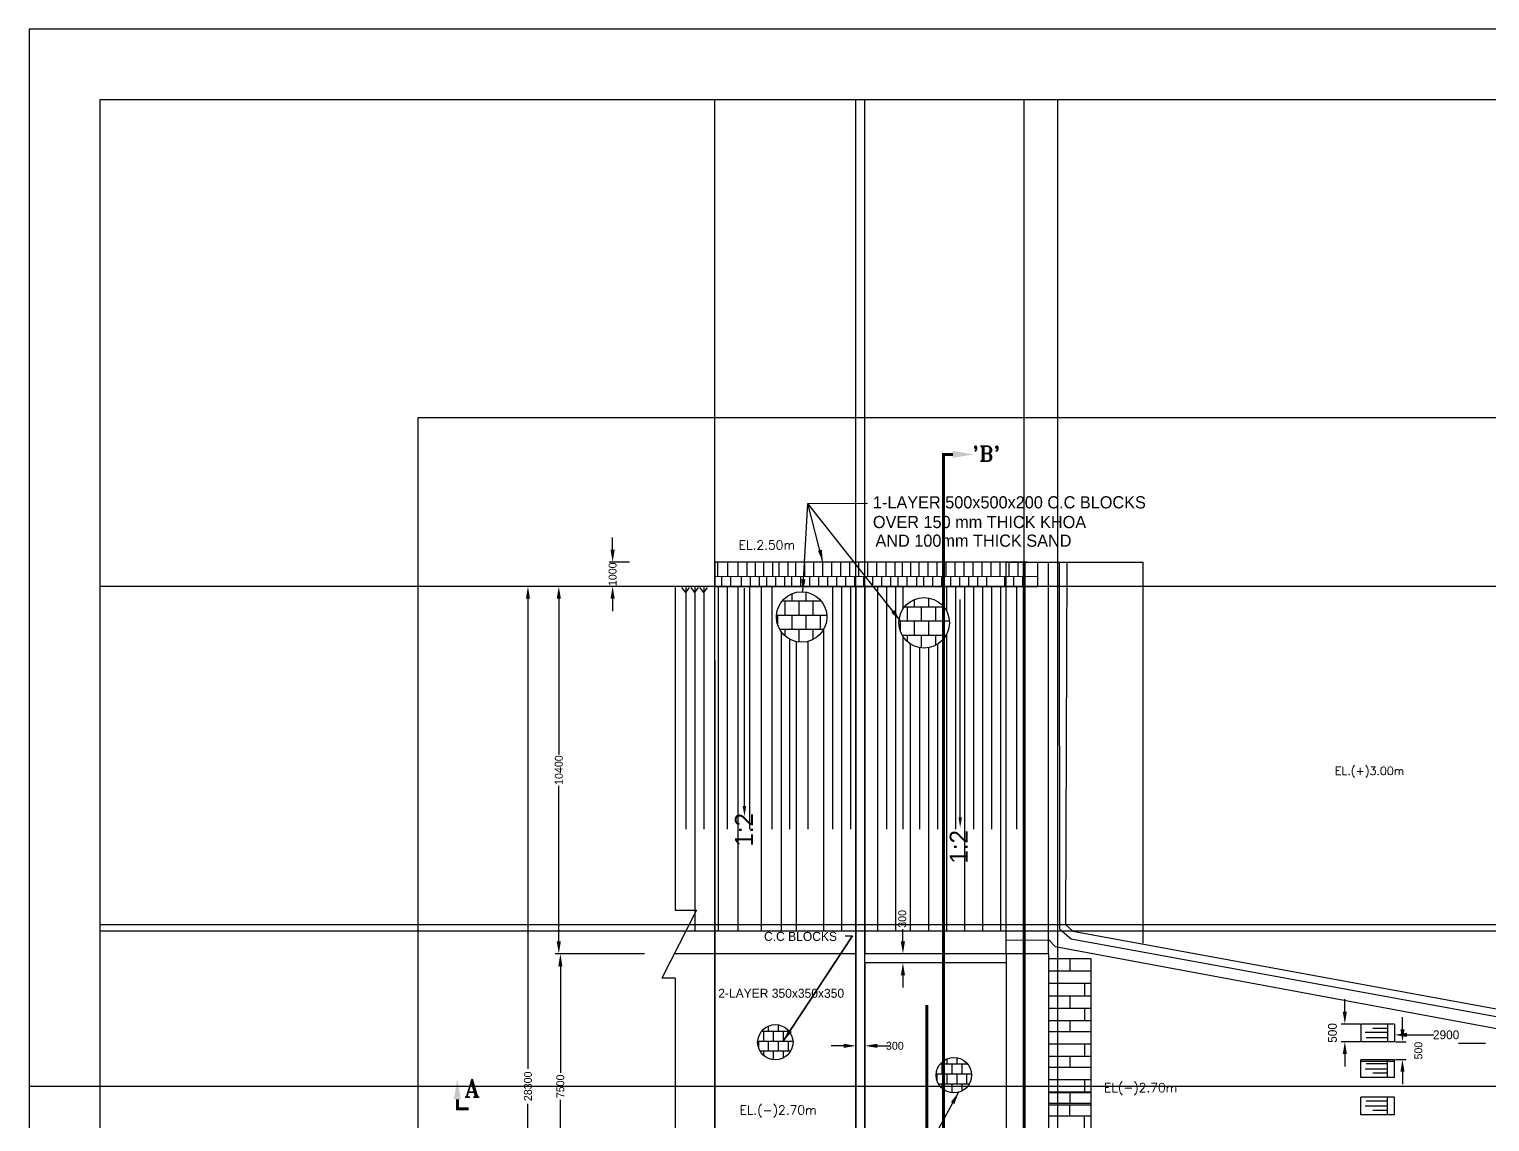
# Model space of a CAD drawing. Extents: x -426260 to 2055400, y -4304674 to -305611.
# Drawn here: x -4675 to 36677, y -2646201 to -2615278 of the extents above; entities that cross this region are included whole.
import ezdxf

# ---------------------------------------------------------------- set-up
doc = ezdxf.new("R2010")
doc.units = 0
doc.header["$LTSCALE"] = 300
doc.header["$MEASUREMENT"] = 0
doc.header["$PDMODE"] = 3
doc.linetypes.add('DASHED', pattern=[0.75, 0.5, -0.25])
doc.linetypes.add('DASHED2', pattern=[9.525, 6.35, -3.175])
doc.layers.get('DEFPOINTS').update_dxf_attribs({"linetype": 'CONTINUOUS'})
for name, color, linetype in [('GRID', 1, 'CONTINUOUS'), ('LINE', 7, 'CONTINUOUS'), ('SLOPECON', 12, 'CONTINUOUS'), ('SLOPEEARTH', 3, 'CONTINUOUS'), ('TEXT', 10, 'CONTINUOUS')]:
    doc.layers.add(name, color=color, linetype=linetype)
doc.styles.add('BIG', font='ROMANT.SHX')
doc.dimstyles.new('3', dxfattribs={"dimtxt": 225, "dimasz": 350, "dimexe": 100, "dimexo": 25, "dimgap": 9, "dimtad": 0, "dimdec": 0, "dimzin": 0, "dimdsep": 46, "dimtxsty": 'Standard', "dimcen": 0, "dimclrd": 5, "dimclre": 6, "dimclrt": 256, "dimadec": 0, "dimazin": 0, "dimtfac": 1, "dimtdec": 0, "dimtofl": 0, "dimtmove": 2, "dimatfit": 3, "dimfxl": 1, "dimtolj": 1, "dimtzin": 0, "dimarcsym": 0})

# ---------------------------------------------------------------- blocks, each defined once
blk = doc.blocks.new('*D1577')
at = {"layer": 'DEFPOINTS', "color": 0, "transparency": 16777216}
for p in [(20205, -2641448), (20061, -2641703), (20205, -2641703)]:
    blk.add_point(p, dxfattribs=at)
at = {"layer": 'LINE', "color": 5, "lineweight": -2, "transparency": 16777216}
for p, q in [((20061, -2641098), (20061, -2640748)), ((20061, -2642053), (20061, -2642403))]:
    blk.add_line(p, q, dxfattribs=at)
at = {"layer": 'LINE', "color": 6, "lineweight": -2, "transparency": 16777216}
for p, q in [((20180, -2641448), (19961, -2641448)), ((20180, -2641703), (19961, -2641703))]:
    blk.add_line(p, q, dxfattribs=at)
at = {"layer": 'LINE', "color": 5, "transparency": 16777216}
for points in [[(20002, -2641098), (20119, -2641098), (20061, -2641448)], [(20002, -2642053), (20119, -2642053), (20061, -2641703)]]:
    blk.add_solid(points, dxfattribs=at)
at = {"layer": 'LINE', "transparency": 16777216, "insert": (20044, -2640458), "char_height": 225, "attachment_point": 5, "rotation": 90}
blk.add_mtext('\\A1;300', dxfattribs=at)
blk = doc.blocks.new('*D1578')
at = {"layer": 'DEFPOINTS', "color": 0, "transparency": 16777216}
for p in [(18733, -2644052), (18733, -2644096), (18988, -2644096)]:
    blk.add_point(p, dxfattribs=at)
at = {"layer": 'LINE', "color": 6, "lineweight": -2, "transparency": 16777216}
for p, q in [((18733, -2644071), (18733, -2643952)), ((18988, -2644071), (18988, -2643952))]:
    blk.add_line(p, q, dxfattribs=at)
at = {"layer": 'LINE', "color": 5, "lineweight": -2, "transparency": 16777216}
for p, q in [((18383, -2644052), (18033, -2644052)), ((19338, -2644052), (19688, -2644052))]:
    blk.add_line(p, q, dxfattribs=at)
at = {"layer": 'LINE', "color": 5, "transparency": 16777216}
for points in [[(18383, -2643993), (18383, -2644110), (18733, -2644052)], [(19338, -2643993), (19338, -2644110), (18988, -2644052)]]:
    blk.add_solid(points, dxfattribs=at)
at = {"layer": 'LINE', "transparency": 16777216, "insert": (19833, -2644052), "char_height": 225, "attachment_point": 5}
blk.add_mtext('\\A1;300', dxfattribs=at)
blk = doc.blocks.new('*D1584')
at = {"layer": 'DEFPOINTS', "color": 0, "linetype": 'ByBlock', "transparency": 16777216}
for p in [(12349, -2630362), (11843, -2631048), (12315, -2631048)]:
    blk.add_point(p, dxfattribs=at)
at = {"layer": 'LINE', "color": 5, "linetype": 'ByBlock', "lineweight": -2, "transparency": 16777216}
for p, q in [((11843, -2630012), (11843, -2629662)), ((11843, -2631398), (11843, -2631748))]:
    blk.add_line(p, q, dxfattribs=at)
at = {"layer": 'LINE', "color": 6, "linetype": 'ByBlock', "lineweight": -2, "transparency": 16777216}
for p, q in [((12324, -2630362), (11743, -2630362)), ((12290, -2631048), (11743, -2631048))]:
    blk.add_line(p, q, dxfattribs=at)
at = {"layer": 'LINE', "color": 5, "linetype": 'ByBlock', "transparency": 16777216}
for points in [[(11784, -2630012), (11901, -2630012), (11843, -2630362)], [(11784, -2631398), (11901, -2631398), (11843, -2631048)]]:
    blk.add_solid(points, dxfattribs=at)
at = {"layer": 'LINE', "linetype": 'ByBlock', "lineweight": -2, "transparency": 16777216, "insert": (11843, -2630705), "char_height": 225, "attachment_point": 5, "rotation": 90}
blk.add_mtext('\\A1;1000', dxfattribs=at)
blk = doc.blocks.new('*D1586')
at = {"layer": 'DEFPOINTS', "color": 0, "linetype": 'ByBlock', "transparency": 16777216}
for p in [(33980, -2643937), (33980, -2644437), (34205, -2644437)]:
    blk.add_point(p, dxfattribs=at)
at = {"layer": 'LINE', "color": 5, "linetype": 'ByBlock', "lineweight": -2, "transparency": 16777216}
for p, q in [((34205, -2643587), (34205, -2643237)), ((34205, -2644787), (34205, -2645137))]:
    blk.add_line(p, q, dxfattribs=at)
at = {"layer": 'LINE', "color": 6, "linetype": 'ByBlock', "lineweight": -2, "transparency": 16777216}
for p, q in [((34005, -2643937), (34305, -2643937)), ((34005, -2644437), (34305, -2644437))]:
    blk.add_line(p, q, dxfattribs=at)
at = {"layer": 'LINE', "color": 5, "linetype": 'ByBlock', "transparency": 16777216}
for points in [[(34147, -2643587), (34263, -2643587), (34205, -2643937)], [(34147, -2644787), (34263, -2644787), (34205, -2644437)]]:
    blk.add_solid(points, dxfattribs=at)
at = {"layer": 'LINE', "linetype": 'ByBlock', "lineweight": -2, "transparency": 16777216, "insert": (34656, -2644187), "char_height": 225, "attachment_point": 5, "rotation": 90}
blk.add_mtext('\\A1;500', dxfattribs=at)
blk = doc.blocks.new('*D1595')
at = {"layer": 'DEFPOINTS', "color": 0, "linetype": 'ByBlock', "transparency": 16777216}
for p in [(10319, -2631048), (12541, -2631048), (11304, -2641448)]:
    blk.add_point(p, dxfattribs=at)
at = {"layer": 'LINE', "color": 6, "linetype": 'ByBlock', "lineweight": -2, "transparency": 16777216}
for p, q in [((12516, -2631048), (10219, -2631048)), ((11279, -2641448), (10219, -2641448))]:
    blk.add_line(p, q, dxfattribs=at)
at = {"layer": 'LINE', "color": 7, "linetype": 'ByBlock', "lineweight": -2, "transparency": 16777216}
for p, q in [((10319, -2631398), (10319, -2635808)), ((10319, -2641098), (10319, -2636688))]:
    blk.add_line(p, q, dxfattribs=at)
at = {"layer": 'LINE', "color": 7, "linetype": 'ByBlock', "transparency": 16777216}
for points in [[(10261, -2631398), (10378, -2631398), (10319, -2631048)], [(10261, -2641098), (10378, -2641098), (10319, -2641448)]]:
    blk.add_solid(points, dxfattribs=at)
at = {"layer": 'LINE', "linetype": 'ByBlock', "lineweight": -2, "transparency": 16777216, "insert": (10319, -2636248), "char_height": 225, "attachment_point": 5, "rotation": 90}
blk.add_mtext('\\A1;10400', dxfattribs=at)
blk = doc.blocks.new('*D1596')
at = {"layer": 'DEFPOINTS', "color": 0, "linetype": 'ByBlock', "transparency": 16777216}
for p in [(10363, -2641448), (10489, -2641448), (10489, -2648948)]:
    blk.add_point(p, dxfattribs=at)
at = {"layer": 'LINE', "color": 6, "linetype": 'ByBlock', "lineweight": -2, "transparency": 16777216}
for p, q in [((10464, -2641448), (10263, -2641448)), ((10464, -2648948), (10263, -2648948))]:
    blk.add_line(p, q, dxfattribs=at)
at = {"layer": 'LINE', "color": 7, "linetype": 'ByBlock', "lineweight": -2, "transparency": 16777216}
for p, q in [((10363, -2641798), (10363, -2644814)), ((10363, -2648598), (10363, -2645582))]:
    blk.add_line(p, q, dxfattribs=at)
at = {"layer": 'LINE', "color": 7, "linetype": 'ByBlock', "transparency": 16777216}
for points in [[(10305, -2641798), (10422, -2641798), (10363, -2641448)], [(10305, -2648598), (10422, -2648598), (10363, -2648948)]]:
    blk.add_solid(points, dxfattribs=at)
at = {"layer": 'LINE', "linetype": 'ByBlock', "lineweight": -2, "transparency": 16777216, "insert": (10363, -2645198), "char_height": 225, "attachment_point": 5, "rotation": 90}
blk.add_mtext('\\A1;7500', dxfattribs=at)
blk = doc.blocks.new('*D1600')
at = {"layer": 'DEFPOINTS', "color": 0, "linetype": 'ByBlock', "transparency": 16777216}
for p in [(9445, -2631048), (10219, -2631048), (9586, -2659348)]:
    blk.add_point(p, dxfattribs=at)
at = {"layer": 'LINE', "color": 6, "linetype": 'ByBlock', "lineweight": -2, "transparency": 16777216}
for p, q in [((10194, -2631048), (9345, -2631048)), ((9561, -2659348), (9345, -2659348))]:
    blk.add_line(p, q, dxfattribs=at)
at = {"layer": 'LINE', "color": 7, "linetype": 'ByBlock', "lineweight": -2, "transparency": 16777216}
for p, q in [((9445, -2631398), (9445, -2644702)), ((9445, -2658998), (9445, -2645695))]:
    blk.add_line(p, q, dxfattribs=at)
at = {"layer": 'LINE', "color": 7, "linetype": 'ByBlock', "transparency": 16777216}
for points in [[(9387, -2631398), (9503, -2631398), (9445, -2631048)], [(9387, -2658998), (9503, -2658998), (9445, -2659348)]]:
    blk.add_solid(points, dxfattribs=at)
at = {"layer": 'LINE', "linetype": 'ByBlock', "lineweight": -2, "transparency": 16777216, "insert": (9445, -2645198), "char_height": 225, "attachment_point": 5, "rotation": 90}
blk.add_mtext('\\A1;28300', dxfattribs=at)

msp = doc.modelspace()

# ---------------------------------------------------------------- hatches: boundary and pattern name
at = {"layer": 'LINE'}
h = msp.add_hatch(dxfattribs=at)
h.set_pattern_fill('AR-B88', color=256, scale=50, style=0)
h.set_pattern_definition([(0, (15524.24, -2398260.67), (0, 400), []), (90, (15524.24, -2398260.67), (-200, 400), [400, -400])])
edge = h.paths.add_edge_path()
edge.add_arc((17196.4, -2631913.1), 714.8, 0, 360)
h = msp.add_hatch(dxfattribs=at)
h.set_pattern_fill('AR-B88', color=256, scale=50, style=0)
h.set_pattern_definition([(0, (18990.64, -2398425.24), (0, 400), []), (90, (18990.64, -2398425.24), (-200, 400), [400, -400])])
edge = h.paths.add_edge_path()
edge.add_arc((20662.8, -2632077.6), 714.8, 0, 360)
h = msp.add_hatch(dxfattribs=at)
h.set_pattern_fill('AR-B88', color=256, scale=35, style=0)
h.set_pattern_definition([(0, (15278.76, -2480395.08), (0, 280), []), (90, (15278.76, -2480395.08), (-140, 280), [280, -280])])
edge = h.paths.add_edge_path()
edge.add_arc((16449.2, -2643951.7), 500.3, 0, 360)
h = msp.add_hatch(dxfattribs=at)
h.set_pattern_fill('AR-B88', color=256, scale=35, style=0)
h.set_pattern_definition([(0, (20334.25, -2481325.95), (0, 280), []), (90, (20334.25, -2481325.95), (-140, 280), [280, -280])])
edge = h.paths.add_edge_path()
edge.add_arc((21504.7, -2644882.6), 500.3, 0, 360)

# ---------------------------------------------------------------- linework, layer by layer
at = {"layer": 'GRID', "ltscale": 0.5}
for p, q in [((14732.5, -2688823.4), (14732.5, -2617277.7)), ((18732.5, -2688823.4), (18732.5, -2617277.7)), ((18987.5, -2688823.4), (18987.5, -2617277.7)), ((23492.8, -2688823.4), (23492.8, -2617277.7)), ((24446.3, -2688823.4), (24446.3, -2617277.7)), ((24182.5, -2630361.8), (24710.1, -2630363.4)), ((91046.4, -2631048.2), (-2674.7, -2631048.2)), ((91046.4, -2640625.4), (-2674.7, -2640625.4)), ((91046.4, -2640808.2), (-2674.7, -2640808.2)), ((93046.4, -2645198.2), (-4674.7, -2645198.2))]:
    msp.add_line(p, q, dxfattribs=at)
at = {"layer": 'LINE'}
for p, q in [((23577.5, -2630361.8), (14732.5, -2630361.8)), ((14732.5, -2630361.8), (14732.5, -2631048.2)), ((14822.5, -2630768.8), (14822.5, -2630361.8)), ((15101.1, -2630768.8), (15101.1, -2630361.8)), ((15398.6, -2630768.8), (15398.6, -2630361.8)), ((15653.6, -2630768.8), (15653.6, -2630361.8)), ((15891.4, -2630768.8), (15891.4, -2630361.8)), ((16121.1, -2630768.8), (16121.1, -2630361.8)), ((16376.1, -2630768.8), (16376.1, -2630361.8)), ((16561.7, -2630768.8), (16561.7, -2630361.8)), ((16816.7, -2630768.8), (16816.7, -2630361.8)), ((17032.5, -2630768.8), (17032.5, -2630361.8)), ((17287.5, -2630768.8), (17287.5, -2630361.8)), ((17542.5, -2630768.8), (17542.5, -2630361.8)), ((17797.5, -2630768.8), (17797.5, -2630361.8)), ((18052.5, -2630768.8), (18052.5, -2630361.8)), ((18307.5, -2630768.8), (18307.5, -2630361.8)), ((18562.5, -2630768.8), (18562.5, -2630361.8)), ((18817.5, -2630768.8), (18817.5, -2630361.8)), ((19072.5, -2630768.8), (19072.5, -2630361.8)), ((19327.5, -2630768.8), (19327.5, -2630361.8)), ((19582.5, -2630768.8), (19582.5, -2630361.8)), ((19837.5, -2630768.8), (19837.5, -2630361.8)), ((20050, -2630768.8), (20050, -2630361.8)), ((20282, -2630768.8), (20282, -2630361.8)), ((20517.5, -2630768.8), (20517.5, -2630361.8)), ((20772.5, -2630768.8), (20772.5, -2630361.8)), ((21027.5, -2630768.8), (21027.5, -2630361.8)), ((21282.5, -2630768.8), (21282.5, -2630361.8)), ((21537.5, -2630768.8), (21537.5, -2630361.8)), ((21792.5, -2630768.8), (21792.5, -2630361.8)), ((22047.5, -2630768.8), (22047.5, -2630361.8)), ((22302.5, -2630768.8), (22302.5, -2630361.8)), ((22557.5, -2630768.8), (22557.5, -2630361.8)), ((22812.5, -2630768.8), (22812.5, -2630361.8)), ((23067.5, -2630768.8), (23067.5, -2630361.8)), ((23322.5, -2630768.8), (23322.5, -2630361.8)), ((23882.5, -2631048.2), (23882.5, -2630361.8)), ((23882.5, -2630776), (14732.5, -2630768.8)), ((14935, -2631033.8), (14935, -2630768.8)), ((15190, -2631033.8), (15190, -2630768.8)), ((15487.5, -2631033.8), (15487.5, -2630768.8)), ((15742.5, -2631033.8), (15742.5, -2630768.8)), ((15996.7, -2631033.8), (15996.7, -2630768.8)), ((16210, -2631033.8), (16210, -2630768.8)), ((16465, -2631033.8), (16465, -2630768.8)), ((16720, -2631033.8), (16720, -2630768.8)), ((16912.7, -2631033.8), (16912.7, -2630768.8)), ((17167.7, -2631033.8), (17167.7, -2630768.8)), ((17422.7, -2631033.8), (17422.7, -2630768.8)), ((17677.7, -2631033.8), (17677.7, -2630768.8)), ((17932.7, -2631033.8), (17932.7, -2630768.8)), ((18187.7, -2631033.8), (18187.7, -2630768.8)), ((18442.7, -2631033.8), (18442.7, -2630768.8)), ((18697.7, -2631033.8), (18697.7, -2630768.8)), ((18952.7, -2631033.8), (18952.7, -2630768.8)), ((19207.7, -2631033.8), (19207.7, -2630768.8)), ((19462.7, -2631033.8), (19462.7, -2630768.8)), ((19717.7, -2631033.8), (19717.7, -2630768.8)), ((19930.2, -2631033.8), (19930.2, -2630768.8)), ((20185.2, -2631033.8), (20185.2, -2630768.8)), ((20459.7, -2631033.8), (20459.7, -2630768.8)), ((20652.7, -2631033.8), (20652.7, -2630768.8)), ((20907.7, -2631033.8), (20907.7, -2630768.8)), ((21162.7, -2631033.8), (21162.7, -2630768.8)), ((21417.7, -2631033.8), (21417.7, -2630768.8)), ((21672.7, -2631033.8), (21672.7, -2630768.8)), ((21927.7, -2631033.8), (21927.7, -2630768.8)), ((22182.7, -2631033.8), (22182.7, -2630768.8)), ((22437.7, -2631033.8), (22437.7, -2630768.8)), ((22947.7, -2631033.8), (22947.7, -2630768.8)), ((23202.7, -2631048.2), (23202.7, -2630768.8)), ((23457.7, -2631048.2), (23457.7, -2630768.8)), ((14732.5, -2631048.2), (13610.3, -2631048.2)), ((13610.3, -2631048.2), (13610.3, -2640208.3)), ((18732.5, -2631048.2), (18732.5, -2643482)), ((18987.5, -2631048.2), (18987.5, -2641448.2)), ((14732.5, -2633148.2), (14732.5, -2643482)), ((14218.6, -2640208.3), (13235.2, -2642132)), ((13610.3, -2640208.3), (14218.6, -2640208.3)), ((18629.6, -2640942), (16675, -2643918.5)), ((18430.6, -2640942), (18629.6, -2640942)), ((18732.5, -2641448.2), (13610.3, -2641448.2)), ((22982.5, -2641448.2), (18987.5, -2641448.2)), ((22982.5, -2641448.2), (18987.5, -2641448.2)), ((22982.5, -2641703.2), (18987.5, -2641703.2)), ((18987.5, -2641703.2), (18987.5, -2648693.2)), ((13610.3, -2642132), (13235.2, -2642132)), ((13610.3, -2642132), (13610.3, -2649118)), ((18732.5, -2642429.5), (18732.5, -2642047)), ((18732.5, -2642340.7), (18732.5, -2642723.2)), ((18732.5, -2642723.2), (18732.5, -2643482)), ((14732.5, -2643482), (14732.5, -2649422)), ((18732.5, -2643482), (18732.5, -2649858.2)), ((18987.5, -2643482), (18987.5, -2644417)), ((18732.5, -2643779.5), (18732.5, -2646007))]:
    msp.add_line(p, q, dxfattribs=at)
at = {"layer": 'LINE', "color": 0, "linetype": 'ByBlock', "lineweight": -2}
for p, q in [((14732.5, -2630361.8), (14732.5, -2631048.2)), ((24182.5, -2641448.2), (24182.5, -2630361.8)), ((12541, -2631048.2), (11742.5, -2631048.2)), ((14732.5, -2631048.2), (22982.5, -2631048.2)), ((22982.5, -2631048.2), (23882.5, -2631048.2)), ((24677.5, -2640625.4), (24867.8, -2640808.2)), ((22982.5, -2641050.2), (24182.5, -2641065)), ((24185.4, -2641039.3), (24375.7, -2641239.5)), ((24507, -2640747.3), (24820.7, -2641025.8)), ((12142.2, -2641448.2), (10640.2, -2641448.2)), ((12740.6, -2641448.2), (11742.5, -2641448.2)), ((22982.5, -2641448.2), (22982.5, -2648948.2)), ((24182.5, -2641448.2), (22982.5, -2641448.2)), ((24182.5, -2641448.2), (24182.5, -2648948.2)), ((25382.5, -2641591.9), (24182.5, -2641591.9)), ((25382.5, -2641591.9), (24182.5, -2641591.9)), ((24782.5, -2641591.9), (24782.5, -2641941.9)), ((25382.5, -2641591.9), (25382.5, -2648970)), ((25382.5, -2641941.9), (24182.5, -2641941.9)), ((25382.5, -2641941.9), (24182.5, -2641941.9)), ((25382.5, -2642291.9), (24182.5, -2642291.9)), ((25198.3, -2642291.9), (25198.3, -2642641.9)), ((25382.5, -2642641.9), (24182.5, -2642641.9)), ((24782.5, -2642641.9), (24782.5, -2642991.9)), ((32572.7, -2643085.4), (32572.7, -2642735.4)), ((25382.5, -2642991.9), (24182.5, -2642991.9)), ((25198.3, -2642991.9), (25198.3, -2643341.9)), ((25382.5, -2643341.9), (24182.5, -2643341.9)), ((24782.5, -2643341.9), (24782.5, -2643654.6)), ((33005.3, -2643435.4), (32472.7, -2643435.4)), ((33980.3, -2643435.4), (33030.3, -2643435.4)), ((33980.3, -2643435.4), (33030.3, -2643435.4)), ((33030.3, -2643435.4), (33030.3, -2643937.4)), ((33780.3, -2643562.4), (33361.3, -2643562.4)), ((33780.3, -2643435.4), (33780.3, -2643937.4)), ((33980.3, -2643435.4), (33980.3, -2643937.4)), ((25382.5, -2643654.6), (24182.5, -2643654.6)), ((25382.5, -2644004.6), (24182.5, -2644004.6)), ((25198.3, -2644004.6), (25198.3, -2644354.6)), ((33005.3, -2643937.4), (32472.7, -2643937.4)), ((33980.3, -2643937.4), (33030.3, -2643937.4)), ((33780.3, -2643676.1), (33152.3, -2643676.1)), ((33780.3, -2643823.9), (33176.6, -2643823.9)), ((34330.3, -2643741.4), (35089, -2643741.4)), ((36550.9, -2643988.3), (35792.3, -2643988.3)), ((25382.5, -2644354.6), (24182.5, -2644354.6)), ((24782.5, -2644354.6), (24782.5, -2644667.3)), ((32572.7, -2644287.4), (32572.7, -2644637.4)), ((25382.5, -2644667.3), (24182.5, -2644667.3)), ((33980.3, -2644450.5), (33030.3, -2644450.5)), ((33030.3, -2644952.5), (33030.3, -2644450.5)), ((33980.3, -2644495.9), (33030.3, -2644495.9)), ((33780.3, -2644711.8), (33152.3, -2644711.8)), ((33780.3, -2644564), (33176.6, -2644564)), ((33780.3, -2644825.5), (33361.3, -2644825.5)), ((33780.3, -2644952.5), (33780.3, -2644450.5)), ((33980.3, -2644952.5), (33980.3, -2644450.5)), ((25382.5, -2645017.3), (24182.5, -2645017.3)), ((25198.3, -2645017.3), (25198.3, -2645367.3)), ((33980.3, -2644952.5), (33030.3, -2644952.5)), ((33980.3, -2644952.5), (33030.3, -2644952.5)), ((25382.5, -2645367.3), (24182.5, -2645367.3)), ((25382.5, -2645379.2), (24182.5, -2645379.2)), ((24782.5, -2645367.3), (24782.5, -2645679.9)), ((33980.3, -2645502.5), (33030.3, -2645502.5)), ((33030.3, -2646004.5), (33030.3, -2645502.5)), ((33780.3, -2645615.9), (33176.6, -2645615.9)), ((33780.3, -2646004.5), (33780.3, -2645502.5)), ((33980.3, -2646004.5), (33980.3, -2645502.5)), ((25382.5, -2645679.9), (24182.5, -2645679.9)), ((25382.5, -2645729.2), (24182.5, -2645729.2)), ((25382.5, -2646041.9), (24182.5, -2646041.9)), ((24782.5, -2646041.9), (24782.5, -2645729.2)), ((25198.3, -2646391.9), (25198.3, -2646041.9)), ((33980.3, -2646004.5), (33030.3, -2646004.5)), ((33980.3, -2646004.5), (33030.3, -2646004.5)), ((33780.3, -2645763.7), (33152.3, -2645763.7)), ((33780.3, -2645877.5), (33361.3, -2645877.5))]:
    msp.add_line(p, q, dxfattribs=at)
at = {"layer": 'LINE', "color": 0, "linetype": 'DASHED', "ltscale": 450}
for p, q in [((22982.5, -2641448.2), (22982.5, -2630361.8)), ((22982.5, -2630361.8), (26863.1, -2630361.8))]:
    msp.add_line(p, q, dxfattribs=at)
at = {"layer": 'LINE', "color": 0}
for p, q in [((24185.4, -2641039.3), (24182.3, -2630361.8)), ((24182.5, -2641256.7), (24185.4, -2641257)), ((24182.5, -2641256.7), (24185.4, -2641257)), ((24185.4, -2641257), (24185.4, -2641257))]:
    msp.add_line(p, q, dxfattribs=at)
at = {"layer": 'LINE', "color": 1, "linetype": 'ByBlock', "lineweight": -2}
msp.add_line((24182.5, -2641448.2), (24182.5, -2630361.8), dxfattribs=at)
at = {"layer": 'LINE', "color": 0, "linetype": 'ByBlock', "ltscale": 450}
for p, q in [((24507, -2640747.3), (24491.3, -2630361.8)), ((24677.5, -2640625.4), (24710.1, -2630361.8)), ((26863.1, -2641142.5), (26863.1, -2630361.8)), ((24867.8, -2640808.2), (40059.9, -2643595.2)), ((24375.7, -2641243.4), (39633, -2644077.1))]:
    msp.add_line(p, q, dxfattribs=at)
at = {"layer": 'LINE', "color": 5}
for p, q in [((15575.8, -2637264.8), (15575.8, -2631100.9)), ((21682.4, -2637579.8), (21682.4, -2631415.9))]:
    msp.add_line(p, q, dxfattribs=at)
at = {"layer": 'LINE', "color": 0, "linetype": 'DASHED2', "ltscale": 1000}
msp.add_line((24820.7, -2641025.8), (38055.1, -2643435.7), dxfattribs=at)
at = {"layer": 'LINE'}
for points in [[(-4674.7, -2690823.4), (93046.4, -2690823.4), (93046.4, -2615277.7), (-4674.7, -2615277.7)], [(-2674.7, -2688823.4), (91046.4, -2688823.4), (91046.4, -2617277.7), (-2674.7, -2617277.7)], [(6325.3, -2679823.4), (82046.4, -2679823.4), (82046.4, -2626277.7), (6325.3, -2626277.7)]]:
    msp.add_lwpolyline(points, close=True, dxfattribs=at)
at = {"layer": 'LINE', "color": 7, "const_width": 85}
for points in [[(21209, -2688823.4), (21209, -2627312), (21348.8, -2627312)], [(21348.8, -2627312), (21478.6, -2627312)], [(7447.3, -2645693.1), (7447.3, -2645563.3)], [(7767.2, -2645832.9), (7447.3, -2645832.9), (7447.3, -2645693.1)]]:
    msp.add_lwpolyline(points, dxfattribs=at)
at = {"layer": 'LINE', "color": 0, "linetype": 'DASHED', "ltscale": 450, "const_width": 85}
for points in [[(23492.8, -2630361.8), (23492.8, -2641114.9)], [(23492.8, -2641114.9), (23492.8, -2659862.4)]]:
    msp.add_lwpolyline(points, dxfattribs=at)
at = {"layer": 'LINE', "const_width": 85}
msp.add_lwpolyline([(20734.4, -2642898.5), (20734.4, -2646706.5), (19631.4, -2646706.5)], dxfattribs=at)
at = {"layer": 'LINE'}
for centre, radius in [((17196.4, -2631913.1), 714.8), ((20662.8, -2632077.6), 714.8), ((16449.2, -2643951.7), 500.3), ((21504.7, -2644882.6), 500.3)]:
    msp.add_circle(centre, radius, dxfattribs=at)
at = {"layer": 'LINE', "color": 7}
for points in [[(21472.9, -2627212.8), (21472.9, -2627411.2), (22067.9, -2627312)], [(7348.1, -2645569), (7546.4, -2645569), (7447.3, -2644974)]]:
    msp.add_solid(points, dxfattribs=at)
at = {"layer": 'LINE', "color": 0, "linetype": 'ByBlock', "lineweight": -2}
for points in [[(11784.2, -2631398.2), (11900.8, -2631398.2), (11842.5, -2631048.2)], [(32514.3, -2643085.4), (32631, -2643085.4), (32572.7, -2643435.4)], [(32514.3, -2644287.4), (32631, -2644287.4), (32572.7, -2643937.4)], [(34330.3, -2643683), (34330.3, -2643799.7), (33980.3, -2643741.4)]]:
    msp.add_solid(points, dxfattribs=at)
at = {"layer": 'LINE', "color": 5}
for points in [[(15625.4, -2637264.8), (15526.2, -2637264.8), (15575.8, -2637562.3)], [(21731.9, -2637579.8), (21632.8, -2637579.8), (21682.4, -2637877.3)]]:
    msp.add_solid(points, dxfattribs=at)
at = {"layer": 'SLOPECON'}
for p, q in [((14833.5, -2631048.2), (14833.5, -2640819.1)), ((15089, -2631048.2), (15089, -2637919.6)), ((15386.5, -2631048.2), (15386.5, -2640819.1)), ((15717.3, -2631048.2), (15717.3, -2637919.6)), ((16047.5, -2631048.2), (16047.5, -2640819.1)), ((16349.9, -2631048.2), (16349.9, -2637919.6)), ((18063.5, -2631048.2), (18063.5, -2637919.6)), ((18318.5, -2631048.2), (18318.5, -2640819.1)), ((18573.5, -2631048.2), (18573.5, -2637919.6)), ((19338.5, -2631048.2), (19338.5, -2640819.1)), ((19593.5, -2631048.2), (19593.5, -2637919.6)), ((19848.5, -2631048.2), (19848.5, -2640819.1)), ((20061, -2631048.2), (20061, -2631691.9)), ((21293.5, -2631048.2), (21293.5, -2631741.5)), ((21548.5, -2631048.2), (21548.5, -2637919.6)), ((21803.5, -2631048.2), (21803.5, -2640819.1)), ((22058.5, -2631048.2), (22058.5, -2637919.6)), ((22313.5, -2631048.2), (22313.5, -2640819.1)), ((22568.5, -2631048.2), (22568.5, -2637919.6)), ((22823.5, -2631048.2), (22823.5, -2640819.1)), ((23280, -2631048.2), (23280, -2637919.6)), ((16619, -2632334.4), (16619, -2640819.1)), ((17808.5, -2632282), (17808.5, -2640819.1)), ((21293.5, -2632413.8), (21293.5, -2640819.1)), ((16851.6, -2632539.2), (16851.6, -2637919.6)), ((17043.5, -2632611.3), (17043.5, -2640819.1)), ((17043.5, -2632611.3), (17043.5, -2637805.5)), ((17364.9, -2632607.7), (17364.9, -2637919.6)), ((20061, -2632463.4), (20061, -2637919.6)), ((20269.8, -2632674.7), (20269.8, -2640819.1)), ((20528.5, -2632779.7), (20528.5, -2637919.6)), ((20783.5, -2632782.1), (20783.5, -2640819.1)), ((21038.5, -2632685.6), (21038.5, -2637919.6))]:
    msp.add_line(p, q, dxfattribs=at)
at = {"layer": 'SLOPEEARTH'}
for p, q in [((13912.7, -2631219.5), (13802.8, -2631079.7)), ((13912.7, -2631048.2), (13912.7, -2637919.6)), ((13912.7, -2631219.5), (14015.2, -2631079.7)), ((14174.7, -2631219.5), (14064.8, -2631079.7)), ((14174.7, -2631048.2), (14174.7, -2640819.1)), ((14174.7, -2631219.5), (14277.2, -2631079.7)), ((14422.7, -2631219.5), (14312.8, -2631079.7)), ((14422.7, -2631048.2), (14422.7, -2637919.6)), ((14422.7, -2631219.5), (14525.2, -2631079.7))]:
    msp.add_line(p, q, dxfattribs=at)

# ---------------------------------------------------------------- texts
at = {"layer": 'LINE', "style": 'BIG'}
msp.add_text("'B'", height=425, dxfattribs=at).set_placement((22020.3, -2627508))
at = {"layer": 'LINE'}
for s, height, p in [('1-LAYER 500x500x200 C.C BLOCKS', 344.25, (19211.8, -2628840.5)), ('OVER 150 mm THICK KHOA', 344.25, (19211.8, -2629397.8)), ('AND 100mm THICK SAND', 344.25, (19283.4, -2629925.2)), ('C.C BLOCKS', 255, (16129.7, -2641082.1)), ('2-LAYER 350x350x350', 255, (14832.5, -2642691.7))]:
    msp.add_text(s, height=height, dxfattribs=at).set_placement(p)
for p in [(15814.7, -2638409.4), (21896.2, -2638892.1)]:
    msp.add_text('1:2', height=510, rotation=90, dxfattribs=at).set_placement(p)
at = {"layer": 'LINE', "color": 7, "style": 'BIG'}
msp.add_text('A', height=510, dxfattribs=at).set_placement((7646.1, -2645504.4))
at = {"layer": 'LINE', "linetype": 'ByBlock', "lineweight": -2, "insert": (32222.7, -2643686.4), "char_height": 250, "attachment_point": 5, "rotation": 90}
msp.add_mtext('\\A1;500', dxfattribs=at)
at = {"layer": 'LINE', "linetype": 'ByBlock', "lineweight": -2, "insert": (35440.6, -2643741.4), "char_height": 250, "attachment_point": 5}
msp.add_mtext('\\A1;2900', dxfattribs=at)
at = {"layer": 'TEXT', "style": 'BIG'}
for s, height, p in [('EL.2.50m', 255, (15411.6, -2630005)), ('EL.(+)3.00m', 229.5, (32287.9, -2636383.5))]:
    msp.add_text(s, height=height, dxfattribs=at).set_placement(p)
at = {"layer": 'TEXT', "color": 0, "style": 'BIG'}
for s, p in [('EL(-)2.70m', (25753.3, -2645363.2)), ('EL.(-)2.70m', (15433.5, -2645997.1))]:
    msp.add_text(s, height=255, dxfattribs=at).set_placement(p)

# ---------------------------------------------------------------- dimensions: what is measured, and where the dimension line sits
at = {"layer": 'LINE', "color": 0, "linetype": 'ByBlock', "lineweight": -2}
dim = msp.add_linear_dim(base=(11842.5, -2631048.2), p1=(12349.4, -2630361.8), p2=(12315.1, -2631048.2), angle=90, text='1000', dimstyle='3', dxfattribs=at)
dim.commit()
dim.dimension.update_dxf_attribs({"geometry": '*D1584', "text_midpoint": (11842.5, -2630705)})
at = {"layer": 'LINE', "linetype": 'ByBlock', "lineweight": -2}
for base, p1, p2, picture, middle in [((9444.9, -2631048.2), (9586.1, -2659348.2), (10219.4, -2631048.2), '*D1600', (9444.9, -2645198.2)), ((10319.4, -2631048.2), (11303.8, -2641448.2), (12541, -2631048.2), '*D1595', (10319.4, -2636248.2)), ((10363.3, -2641448.2), (10489.5, -2648948.2), (10489.5, -2641448.2), '*D1596', (10363.3, -2645198.2))]:
    dim = msp.add_linear_dim(base=base, p1=p1, p2=p2, angle=90, dimstyle='3', override={"dimclrd": 7, "dimfxl": 700}, dxfattribs=at)
    dim.commit()
    dim.dimension.update_dxf_attribs({"geometry": picture, "text_midpoint": middle})
at = {"layer": 'LINE'}
dim = msp.add_linear_dim(base=(20060.6, -2641703.2), p1=(20204.8, -2641448.2), p2=(20204.8, -2641703.2), angle=270, text='300', dimstyle='3', dxfattribs=at)
dim.commit()
dim.dimension.update_dxf_attribs({"geometry": '*D1577', "text_midpoint": (20043.6, -2640458.3), "dimtype": 160})
at = {"layer": 'LINE', "color": 0, "linetype": 'ByBlock', "lineweight": -2}
dim = msp.add_linear_dim(base=(34204.9, -2644437.4), p1=(33980.3, -2643937.4), p2=(33980.3, -2644437.4), angle=90, dimstyle='3', dxfattribs=at)
dim.commit()
dim.dimension.update_dxf_attribs({"geometry": '*D1586', "text_midpoint": (34655.9, -2644187.4)})
at = {"layer": 'LINE'}
dim = msp.add_linear_dim(base=(18732.5, -2644051.8), p1=(18987.5, -2644096), p2=(18732.5, -2644096), text='300', dimstyle='3', dxfattribs=at)
dim.commit()
dim.dimension.update_dxf_attribs({"geometry": '*D1578', "text_midpoint": (19832.8, -2644051.8), "dimtype": 160})

# ---------------------------------------------------------------- leaders
for points, override in [([(17226.3, -2631198.9), (17365.2, -2628700), (19057.6, -2628696.5)], {"dimgap": 9, "dimtad": 0}), ([(17797.5, -2630361.8), (17365.2, -2628700)], {"dimgap": 9, "dimtad": 0}), ([(19990.6, -2632025.2), (17372.2, -2628700)], {"dimgap": 9, "dimtad": 0}), ([(16675, -2643918.5), (18629.6, -2640942)], {"dimgap": 9, "dimtad": 0, "dimfxl": 700}), ([(21638.5, -2645364.7), (11757.2, -2663300.5)], {"dimgap": 9, "dimtad": 0, "dimfxl": 700})]:
    msp.add_leader(points, dimstyle='3', override=override, dxfattribs=at)

doc.saveas('drawing.dxf')
